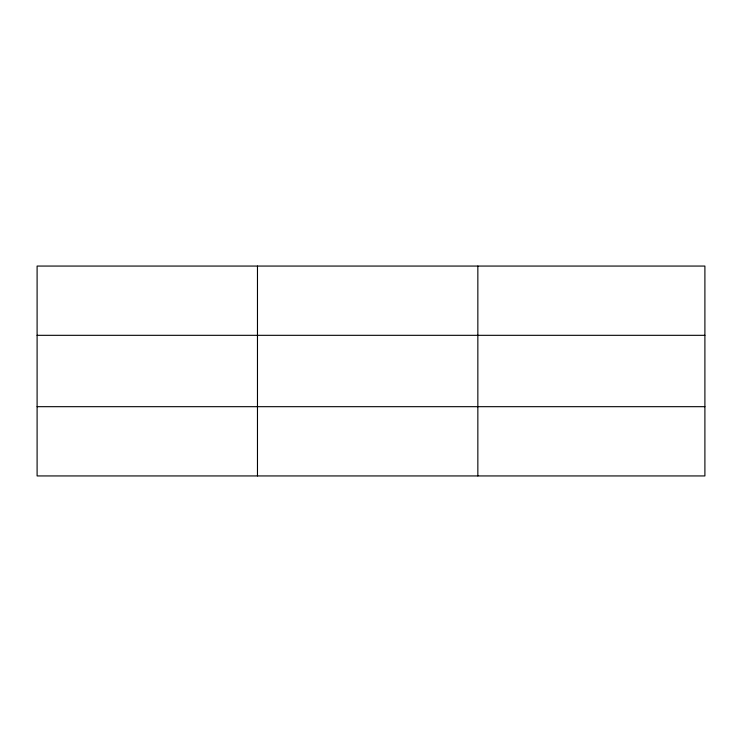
<?xml version="1.0" encoding="UTF-8"?>
<svg xmlns="http://www.w3.org/2000/svg" width="742" height="742" viewBox="0 0 742 742"><rect width="100%" height="100%" fill="white"/><g stroke="black" fill="none" stroke-linecap="round" stroke-linejoin="round"><path stroke-width="1.11" d="M257.474 475.937L257.474 266.063M477.848 475.937L477.848 266.063M704.9 406.681L704.9 475.937L37.1 475.937L37.1 266.063L704.9 266.063L704.9 406.681L37.1 406.681M37.1 335.319L704.9 335.319"/></g></svg>
